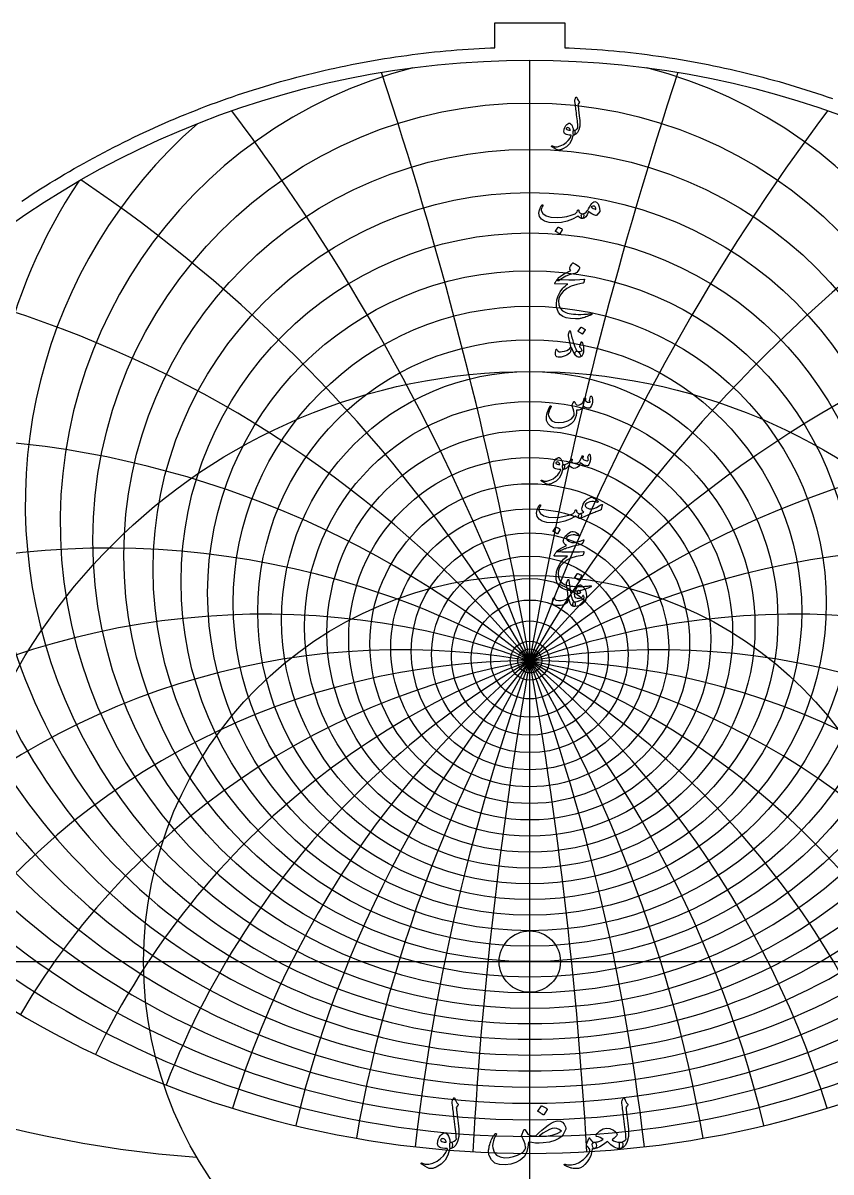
# Model space of a CAD drawing. Header units: millimetres. Extents: x -74 to 74, y -74 to 75.
# Drawn here: x -40.7 to 24.2, y -16.9 to 75.4 of the extents above; entities that cross this region are included whole.
import ezdxf

# ---------------------------------------------------------------- set-up
doc = ezdxf.new("R2010")
doc.units = ezdxf.units.MM
for name, color, linetype in [('CUT_INNER', 6, 'Continuous'), ('CUT_OUTER', 1, 'Continuous'), ('ENGRAVE', 7, 'Continuous'), ('ENGRAVE_FINE', 8, 'Continuous'), ('TEXT', 5, 'Continuous')]:
    doc.layers.add(name, color=color, linetype=linetype)

msp = doc.modelspace()

# ---------------------------------------------------------------- linework, layer by layer
at = {"layer": 'CUT_INNER'}
msp.add_circle((0, 0), 2.465, dxfattribs=at)
at = {"layer": 'CUT_OUTER'}
msp.add_lwpolyline([(-40.8386, 61.1193), (-40.4628, 61.3687), (-40.0855, 61.6158), (-39.7067, 61.8606), (-39.3263, 62.1031), (-38.9445, 62.3432), (-38.5613, 62.581), (-38.1766, 62.8164), (-37.7904, 63.0495), (-37.4028, 63.2802), (-37.0138, 63.5085), (-36.6235, 63.7344), (-36.2317, 63.9579), (-35.8386, 64.179), (-35.4441, 64.3977), (-35.0483, 64.614), (-34.6512, 64.8278), (-34.2528, 65.0392), (-33.853, 65.2482), (-33.4521, 65.4547), (-33.0498, 65.6587), (-32.6463, 65.8602), (-32.2416, 66.0593), (-31.8356, 66.2559), (-31.4285, 66.45), (-31.0202, 66.6416), (-30.6107, 66.8307), (-30.2001, 67.0172), (-29.7883, 67.2013), (-29.3754, 67.3828), (-28.9614, 67.5618), (-28.5463, 67.7382), (-28.1301, 67.9121), (-27.7129, 68.0834), (-27.2946, 68.2522), (-26.8753, 68.4184), (-26.455, 68.582), (-26.0337, 68.743), (-25.6114, 68.9014), (-25.1881, 69.0573), (-24.7639, 69.2106), (-24.3388, 69.3612), (-23.9127, 69.5092), (-23.4858, 69.6546), (-23.058, 69.7974), (-22.6293, 69.9376), (-22.1997, 70.0751), (-21.7693, 70.21), (-21.3381, 70.3423), (-20.9061, 70.4719), (-20.4733, 70.5988), (-20.0397, 70.7231), (-19.6054, 70.8448), (-19.1703, 70.9637), (-18.7345, 71.08), (-18.298, 71.1936), (-17.8609, 71.3046), (-17.423, 71.4128), (-16.9845, 71.5184), (-16.5454, 71.6213), (-16.1056, 71.7214), (-15.6652, 71.8189), (-15.2242, 71.9137), (-14.7827, 72.0057), (-14.3406, 72.0951), (-13.898, 72.1817), (-13.4548, 72.2656), (-13.0111, 72.3468), (-12.567, 72.4253), (-12.1224, 72.501), (-11.6773, 72.5741), (-11.2317, 72.6443), (-10.7858, 72.7119), (-10.3394, 72.7767), (-9.8927, 72.8388), (-9.4456, 72.8981), (-8.9981, 72.9547), (-8.5503, 73.0085), (-8.1022, 73.0596), (-7.6537, 73.108), (-7.205, 73.1535), (-6.756, 73.1964), (-6.3067, 73.2364), (-5.8573, 73.2738), (-5.4075, 73.3083), (-4.9576, 73.3401), (-4.5075, 73.3692), (-4.0573, 73.3954), (-3.6068, 73.419), (-3.1563, 73.4397), (-2.8175, 73.4532), (-2.8175, 75.4395), (2.8175, 75.4395), (2.8175, 73.4532), (3.1563, 73.4397), (3.6068, 73.419), (4.0573, 73.3954), (4.5075, 73.3692), (4.9576, 73.3401), (5.4075, 73.3083), (5.8573, 73.2738), (6.3067, 73.2364), (6.756, 73.1964), (7.205, 73.1535), (7.6537, 73.108), (8.1022, 73.0596), (8.5503, 73.0085), (8.9981, 72.9547), (9.4456, 72.8981), (9.8927, 72.8388), (10.3394, 72.7767), (10.7858, 72.7119), (11.2317, 72.6443), (11.6773, 72.5741), (12.1224, 72.501), (12.567, 72.4253), (13.0111, 72.3468), (13.4548, 72.2656), (13.898, 72.1817), (14.3406, 72.0951), (14.7827, 72.0057), (15.2242, 71.9137), (15.6652, 71.8189), (16.1056, 71.7214), (16.5454, 71.6213), (16.9845, 71.5184), (17.423, 71.4128), (17.8609, 71.3046), (18.298, 71.1936), (18.7345, 71.08), (19.1703, 70.9637), (19.6054, 70.8448), (20.0397, 70.7231), (20.4733, 70.5988), (20.9061, 70.4719), (21.3381, 70.3423), (21.7693, 70.21), (22.1997, 70.0751), (22.6293, 69.9376), (23.058, 69.7974), (23.4858, 69.6546), (23.9127, 69.5092), (24.3388, 69.3612)], dxfattribs=at)
at = {"layer": 'ENGRAVE'}
for points in [[(0, -72.45), (0, 72.45)], [(-72.45, 0), (72.45, 0)]]:
    msp.add_lwpolyline(points, dxfattribs=at)
for centre, radius in [((0, 0), 72.45), ((0, 29.63), 25.8976), ((0, 0), 47.425), ((0, 26.3911), 16.3106), ((0, 24.6942), 7.9001), ((0, 0), 31.0439), ((0, 24.1642), 0.966)]:
    msp.add_circle(centre, radius, dxfattribs=at)
for centre, radius, start, end in [((0, 35.2713), 37.7568, 104.436571, 75.563429), ((0, 45.3194), 54.1091, 176.875109, 3.124891), ((0, -34.4563), 58.6205, 36, 144), ((0, -34.4563), 58.6205, 36, 144), ((0, 65.2749), 80.6842, 211.615649, 328.384351), ((-20.1654, 75.2582), 91.2117, 235.026154, 265.845624)]:
    msp.add_arc(centre, radius, start, end, dxfattribs=at)
at = {"layer": 'ENGRAVE_FINE'}
for centre, radius in [((0, 33.881), 35.1228), ((0, 32.6375), 32.6375), ((0, 31.5237), 30.2818), ((0, 30.5252), 28.0398), ((0, 28.8277), 23.8431), ((0, 28.1096), 21.866), ((0, 27.4682), 19.9568), ((0, 26.8972), 18.1075), ((0, 25.9453), 14.5595), ((0, 25.5558), 12.8483), ((0, 25.2192), 11.1713), ((0, 24.9328), 9.5235), ((0, 24.5015), 6.2967), ((0, 24.3531), 4.709), ((0, 24.2479), 3.1329), ((0, 24.1851), 1.5646)]:
    msp.add_circle(centre, radius, dxfattribs=at)
for centre, radius, start, end in [((-332.4535, -34.4563), 337.5822, 3.256593, 18.285878), ((-332.4535, -34.4563), 337.5822, 3.256593, 18.285878), ((332.4535, -34.4563), 337.5822, 161.714122, 176.743407), ((332.4535, -34.4563), 337.5822, 161.714122, 176.743407), ((-161.0586, -34.4563), 171.395, 6.558023, 36.869498), ((-161.0586, -34.4563), 171.395, 6.558023, 36.869498), ((161.0586, -34.4563), 171.395, 143.130502, 173.441977), ((161.0586, -34.4563), 171.395, 143.130502, 173.441977), ((0, 36.8291), 40.5615, 131.217225, 48.782775), ((-101.5337, -34.4563), 117.2411, 9.951474, 56.069558), ((-101.5337, -34.4563), 117.2411, 9.951474, 56.069558), ((101.5337, -34.4563), 117.2411, 123.930442, 170.048526), ((101.5337, -34.4563), 117.2411, 123.930442, 170.048526), ((0, 38.579), 43.5635, 146.343028, 33.656972), ((0, 40.5512), 46.7948, 158.111417, 21.888583), ((-69.8612, -34.4563), 91.1974, 13.489072, 76.236453), ((-69.8612, -34.4563), 91.1974, 13.489072, 76.236453), ((69.8612, -34.4563), 91.1974, 103.763547, 166.510928), ((69.8612, -34.4563), 91.1974, 103.763547, 166.510928), ((0, 42.7827), 50.2941, 168.076059, 11.923941), ((0, 48.2189), 58.2994, 184.845211, 355.154789), ((-49.1885, -34.4563), 76.5237, 17.231004, 97.725349), ((-49.1885, -34.4563), 76.5237, 17.231004, 97.725349), ((49.1885, -34.4563), 76.5237, 82.274651, 162.768996), ((49.1885, -34.4563), 76.5237, 82.274651, 162.768996), ((0, 51.5542), 62.9399, 192.189548, 347.810452), ((-33.8446, -34.4563), 67.6892, 21.249547, 120.755909), ((-33.8446, -34.4563), 67.6892, 21.249547, 120.755909), ((0, 55.4194), 68.1269, 199.041634, 340.958366), ((33.8446, -34.4563), 67.6892, 59.244091, 158.750453), ((33.8446, -34.4563), 67.6892, 59.244091, 158.750453), ((0, 59.9381), 73.986, 205.494476, 334.505524), ((-21.3361, -34.4563), 62.3827, 25.634518, 130.214249), ((-21.3361, -34.4563), 62.3827, 25.634518, 130.214249), ((21.3361, -34.4563), 62.3827, 49.785751, 154.365482), ((21.3361, -34.4563), 62.3827, 49.785751, 154.365482), ((-10.3364, -34.4563), 59.5248, 30.500929, 137.66478), ((-10.3364, -34.4563), 59.5248, 30.500929, 137.66478), ((10.3364, -34.4563), 59.5248, 42.33522, 149.499071), ((10.3364, -34.4563), 59.5248, 42.33522, 149.499071), ((0, 137.6327), 161.797, 243.541053, 296.458947)]:
    msp.add_arc(centre, radius, start, end, dxfattribs=at)
at = {"layer": 'TEXT'}
for points in [[(3.6206, 69.254), (3.6495, 69.3238), (3.672, 69.3793), (3.688, 69.4203), (3.6977, 69.4468), (3.7052, 69.4636), (3.7148, 69.4757), (3.7266, 69.4829), (3.7405, 69.4853), (3.7563, 69.4826), (3.7694, 69.4746), (3.7799, 69.4612), (3.7877, 69.4425), (3.8233, 69.3506), (3.8659, 69.2679), (3.9154, 69.1942), (3.9719, 69.1297), (3.9877, 69.1091), (3.9922, 69.0858), (3.9856, 69.0598), (3.9676, 69.0312), (3.8733, 68.8983), (3.8798, 68.8389), (3.8862, 68.7805), (3.8926, 68.7232), (3.8991, 68.667), (3.9055, 68.6118), (3.9119, 68.5577), (3.9183, 68.5047), (3.9248, 68.4527), (3.9839, 67.9718), (4.0201, 67.5958), (4.0332, 67.3248), (4.0233, 67.1587), (3.9424, 66.8575), (3.8369, 66.6349), (3.7068, 66.4911), (3.552, 66.4261), (3.5477, 66.4261), (3.5434, 66.4261), (3.5391, 66.4261), (3.5349, 66.4261), (3.5094, 66.4502), (3.4931, 66.5053), (3.4859, 66.5916), (3.4877, 66.7089), (3.4917, 66.7522), (3.5038, 66.7838), (3.5239, 66.8037), (3.552, 66.8117), (3.6607, 66.8334), (3.7512, 66.8727), (3.8235, 66.9298), (3.8776, 67.0045), (3.874, 67.0942), (3.8675, 67.1962), (3.858, 67.3106), (3.8455, 67.4373), (3.8304, 67.5757), (3.8128, 67.7254), (3.7929, 67.8863), (3.7705, 68.0585), (3.7499, 68.2278), (3.7309, 68.3799), (3.7135, 68.5148), (3.6977, 68.6327), (3.684, 68.7334), (3.673, 68.8169), (3.6647, 68.8833), (3.6591, 68.9326), (3.6163, 69.1768), (3.6149, 69.2009), (3.6152, 69.2218), (3.6171, 69.2395), (3.6206, 69.254)], [(3.4663, 66.3789), (3.3659, 66.0263), (3.1974, 65.7309), (2.961, 65.4928), (2.6565, 65.3121), (2.6139, 65.2937), (2.5719, 65.2772), (2.5304, 65.2626), (2.4894, 65.2499), (2.4492, 65.2393), (2.4101, 65.2312), (2.3721, 65.2254), (2.3351, 65.2221), (2.243, 65.2352), (2.1209, 65.2831), (1.9688, 65.3659), (1.7867, 65.4834), (1.7672, 65.5003), (1.7556, 65.5166), (1.7522, 65.5324), (1.7567, 65.5477), (1.7669, 65.5595), (1.7803, 65.5648), (1.7969, 65.5638), (1.8167, 65.5563), (2.006, 65.495), (2.2184, 65.4952), (2.4538, 65.5571), (2.7122, 65.6805), (2.9232, 65.8238), (3.0978, 65.9922), (3.236, 66.1859), (3.3378, 66.4046), (3.337, 66.4124), (3.3346, 66.4186), (3.3305, 66.4231), (3.3249, 66.4261), (3.1774, 66.4346), (3.0518, 66.4518), (2.9481, 66.4775), (2.8664, 66.5118), (2.8033, 66.5648), (2.7636, 66.6382), (2.7475, 66.7319), (2.755, 66.846), (2.7575, 66.8611), (2.7604, 66.8765), (2.7639, 66.8922), (2.7679, 66.9081), (2.7725, 66.9246), (2.7775, 66.9418), (2.7832, 66.9599), (2.7893, 66.9788), (2.8397, 67.1012), (2.9007, 67.2027), (2.9725, 67.2833), (3.055, 67.343), (3.1393, 67.3757), (3.2167, 67.3751), (3.2872, 67.3414), (3.3506, 67.2744), (3.4061, 67.1812), (3.4481, 67.0731), (3.4767, 66.9499), (3.492, 66.8117), (3.5004, 66.8118), (3.5086, 66.8122), (3.5165, 66.8129), (3.5241, 66.8138), (3.5318, 66.8148), (3.5397, 66.8154), (3.5478, 66.8158), (3.5563, 66.816), (3.5852, 66.8098), (3.6077, 66.7913), (3.6238, 66.7605), (3.6334, 66.7174), (3.6374, 66.67), (3.6366, 66.6221), (3.631, 66.5736), (3.6206, 66.5246), (3.6069, 66.4815), (3.5916, 66.4507), (3.5748, 66.4322), (3.5563, 66.4261), (3.4749, 66.4261), (3.4743, 66.4183), (3.4727, 66.4079), (3.4701, 66.3947), (3.4663, 66.3789)], [(3.2606, 66.8588), (3.2157, 66.9373), (3.1664, 66.9927), (3.1128, 67.0251), (3.055, 67.0345), (3.0204, 67.0254), (2.9896, 67.0109), (2.9626, 66.9911), (2.9393, 66.9659), (2.9318, 66.9525), (2.9307, 66.9381), (2.9361, 66.9226), (2.9479, 66.906), (2.992, 66.8671), (3.056, 66.8406), (3.1399, 66.8264), (3.2435, 66.8245), (3.2542, 66.8267), (3.2606, 66.8331), (3.2628, 66.8438), (3.2606, 66.8588)], [(5.2444, 61.0787), (5.3786, 61.031), (5.4897, 60.8966), (5.5778, 60.6754), (5.6429, 60.3674), (5.6453, 60.3452), (5.644, 60.3256), (5.6389, 60.3088), (5.6301, 60.2946), (5.3944, 59.9989), (5.3781, 59.981), (5.3591, 59.97), (5.3374, 59.966), (5.313, 59.9689), (5.1529, 60.0236), (5.0024, 60.0932), (4.8615, 60.1778), (4.7303, 60.2774), (4.6245, 60.0319), (4.5086, 59.8565), (4.3824, 59.7512), (4.2461, 59.7162), (4.2309, 59.7218), (4.2151, 59.7386), (4.1987, 59.7668), (4.1818, 59.8061), (4.1559, 59.9036), (4.1465, 59.9818), (4.1537, 60.0407), (4.1776, 60.0803), (4.1915, 60.0897), (4.2076, 60.0964), (4.2258, 60.1004), (4.2461, 60.1018), (4.3436, 60.1184), (4.4389, 60.1639), (4.5321, 60.2383), (4.6232, 60.3417), (4.6631, 60.4017), (4.7228, 60.5002), (4.8023, 60.6374), (4.9017, 60.813), (4.9793, 60.9293), (5.0623, 61.0123), (5.1507, 61.0621), (5.2444, 61.0787)], [(0.9769, 60.8045), (0.9922, 60.8211), (1.008, 60.828), (1.0243, 60.8253), (1.0412, 60.813), (1.054, 60.797), (1.0583, 60.7788), (1.054, 60.7584), (1.0412, 60.7359), (0.9758, 60.6347), (0.9341, 60.541), (0.9158, 60.4547), (0.9212, 60.376), (1.0554, 60.1173), (1.3165, 59.9368), (1.7045, 59.8345), (2.2195, 59.8104), (2.6016, 59.8385), (2.9682, 59.8972), (3.3193, 59.9864), (3.6548, 60.1061), (3.714, 60.1411), (3.763, 60.195), (3.8018, 60.2675), (3.8305, 60.3589), (3.8401, 60.3848), (3.8562, 60.4028), (3.8787, 60.4127), (3.9076, 60.4146), (3.9282, 60.4057), (3.943, 60.3878), (3.9518, 60.3607), (3.9548, 60.3246), (3.9748, 60.2351), (4.0308, 60.1682), (4.1227, 60.1237), (4.2504, 60.1018), (4.2965, 60.0916), (4.3275, 60.0654), (4.3436, 60.023), (4.3447, 59.9647), (4.3291, 59.8559), (4.3082, 59.7783), (4.282, 59.7317), (4.2504, 59.7162), (4.1564, 59.7285), (4.0672, 59.7654), (3.9829, 59.827), (3.9033, 59.9132), (3.8966, 59.9167), (3.8851, 59.9143), (3.8688, 59.906), (3.8476, 59.8918), (3.4481, 59.6669), (3.0121, 59.5062), (2.5397, 59.4098), (2.0309, 59.3777), (1.5607, 59.4098), (1.1954, 59.5062), (0.9351, 59.6669), (0.7798, 59.8918), (0.7445, 60.0174), (0.7327, 60.1457), (0.7445, 60.2766), (0.7798, 60.4103), (0.8275, 60.5345), (0.8762, 60.6416), (0.926, 60.7316), (0.9769, 60.8045)], [(4.9359, 60.6588), (5.0163, 60.5918), (5.1073, 60.5367), (5.2091, 60.4933), (5.3216, 60.4617), (5.3154, 60.546), (5.2926, 60.6149), (5.2533, 60.6682), (5.1973, 60.7059), (5.1328, 60.7255), (5.0677, 60.7241), (5.0021, 60.7019), (4.9359, 60.6588)], [(2.2752, 59.0263), (2.2805, 59.0317), (2.288, 59.0349), (2.2977, 59.036), (2.3094, 59.0349), (2.3927, 59.0011), (2.4712, 58.9599), (2.5448, 58.9112), (2.6137, 58.8549), (2.6203, 58.8464), (2.6233, 58.8378), (2.6225, 58.8292), (2.6179, 58.8207), (2.4166, 58.495), (2.4091, 58.4873), (2.3994, 58.4854), (2.3876, 58.4894), (2.3737, 58.4993), (2.3617, 58.5079), (2.3426, 58.5207), (2.3167, 58.5379), (2.2837, 58.5593), (2.2433, 58.585), (2.1948, 58.615), (2.1383, 58.6493), (2.0738, 58.6878), (2.0652, 58.6943), (2.0609, 58.7007), (2.0609, 58.7071), (2.0652, 58.7135)], [(3.6163, 55.3173), (3.2419, 55.2196), (2.9114, 55.0934), (2.6249, 54.9389), (2.3823, 54.756), (2.3451, 54.7279), (2.3105, 54.7121), (2.2786, 54.7086), (2.2495, 54.7174), (2.2154, 54.7579), (2.2205, 54.8149), (2.2647, 54.8886), (2.348, 54.9788), (2.5448, 55.1422), (2.7711, 55.2895), (3.0269, 55.4207), (3.3121, 55.5358), (3.2306, 55.6558), (3.2154, 55.6858), (3.2082, 55.7158), (3.209, 55.7458), (3.2178, 55.7758), (3.2754, 55.8901), (3.3281, 55.9846), (3.3761, 56.0594), (3.4192, 56.1143), (3.4468, 56.1402), (3.4738, 56.1539), (3.5003, 56.1552), (3.5263, 56.1442), (3.6771, 56.0591), (3.8037, 55.9793), (3.9063, 55.9048), (3.9848, 55.8357), (4, 55.8135), (4.0072, 55.7854), (4.0064, 55.7514), (3.9976, 55.7115), (3.97, 55.6491), (3.9258, 55.5733), (3.865, 55.4841), (3.7877, 55.3816), (3.7673, 55.3663), (3.732, 55.3505), (3.6816, 55.3342), (3.6163, 55.3173)], [(2.6051, 54.8203), (3.1549, 54.801), (3.6302, 54.7989), (4.0311, 54.8139), (4.3575, 54.846), (4.3676, 54.8472), (4.3763, 54.8465), (4.3836, 54.844), (4.3897, 54.8396), (4.3941, 54.8335), (4.3966, 54.8262), (4.3973, 54.8175), (4.3961, 54.8074), (4.3876, 54.7683), (4.3795, 54.7324), (4.3716, 54.6998), (4.3639, 54.6703), (4.3566, 54.6441), (4.3495, 54.621), (4.3427, 54.6012), (4.3361, 54.5846), (4.3222, 54.5581), (4.3061, 54.5386), (4.2879, 54.526), (4.2675, 54.5204), (3.7727, 54.4306), (3.342, 54.2901), (2.9757, 54.0986), (2.6736, 53.8562), (2.521, 53.6819), (2.4101, 53.4974), (2.341, 53.3027), (2.3137, 53.0978), (2.34, 52.7762), (2.4444, 52.5141), (2.627, 52.3113), (2.8879, 52.1681), (3.0231, 52.1247), (3.1717, 52.0888), (3.3337, 52.0604), (3.5092, 52.0395), (3.6977, 52.0259), (3.8991, 52.0192), (4.1133, 52.0194), (4.3404, 52.0267), (4.4211, 52.0312), (4.5005, 52.0363), (4.5786, 52.0419), (4.6553, 52.0481), (4.7301, 52.0548), (4.8026, 52.062), (4.8726, 52.0698), (4.9402, 52.0781), (4.9609, 52.0792), (4.9756, 52.0738), (4.9844, 52.062), (4.9874, 52.0438), (4.9858, 52.0227), (4.9809, 52.0063), (4.9729, 51.9948), (4.9617, 51.9881), (4.8406, 51.937), (4.726, 51.8906), (4.6178, 51.8491), (4.516, 51.8124), (4.421, 51.7803), (4.3329, 51.7525), (4.2517, 51.7289), (4.1776, 51.7096), (4.1078, 51.6954), (4.0399, 51.6828), (3.9739, 51.6718), (3.9098, 51.6625), (3.8472, 51.6552), (3.786, 51.6507), (3.7262, 51.6488), (3.6677, 51.6496), (3.2681, 51.6807), (2.935, 51.7482), (2.6683, 51.8521), (2.468, 51.9924), (2.321, 52.1678), (2.2184, 52.3727), (2.1603, 52.607), (2.1466, 52.8708), (2.1887, 53.198), (2.2891, 53.5156), (2.4479, 53.8236), (2.6651, 54.1219), (2.75, 54.2121), (2.8461, 54.2986), (2.9535, 54.3814), (3.0721, 54.4604), (2.0352, 54.4689), (2.0103, 54.4796), (1.9999, 54.4989), (2.0039, 54.5268), (2.0224, 54.5632), (2.0572, 54.6162), (2.0888, 54.6639), (2.1172, 54.7062), (2.1423, 54.7432), (2.1643, 54.7745), (2.183, 54.7999), (2.1986, 54.8195), (2.2109, 54.8331), (2.2387, 54.8355), (2.3137, 54.8342), (2.4358, 54.8291), (2.6051, 54.8203)], [(4.1111, 50.9756), (4.1165, 50.9809), (4.124, 50.9841), (4.1336, 50.9852), (4.1454, 50.9841), (4.2287, 50.9504), (4.3072, 50.9092), (4.3808, 50.8604), (4.4496, 50.8042), (4.4563, 50.7956), (4.4593, 50.787), (4.4585, 50.7785), (4.4539, 50.7699), (4.2525, 50.4443), (4.245, 50.4365), (4.2354, 50.4346), (4.2236, 50.4386), (4.2097, 50.4486), (4.1976, 50.4571), (4.1786, 50.47), (4.1527, 50.4871), (4.1197, 50.5085), (4.0793, 50.5343), (4.0308, 50.5642), (3.9743, 50.5985), (3.9098, 50.6371), (3.9012, 50.6435), (3.8969, 50.6499), (3.8969, 50.6564), (3.9012, 50.6628)], [(3.2842, 50.6071), (3.3088, 50.4948), (3.3356, 50.3805), (3.3645, 50.2644), (3.3956, 50.1465), (3.4288, 50.0261), (3.4642, 49.9028), (3.5017, 49.7765), (3.5413, 49.6473), (3.6214, 49.4149), (3.6945, 49.2403), (3.7606, 49.1235), (3.8198, 49.0646), (3.8715, 49.0295), (3.9237, 48.98), (3.9764, 48.916), (4.0297, 48.8375), (4.0801, 48.7403), (4.094, 48.6672), (4.0715, 48.6182), (4.0126, 48.5933), (3.8222, 48.6126), (3.6538, 48.739), (3.5073, 48.9725), (3.3828, 49.3131), (3.3801, 49.3187), (3.3763, 49.3228), (3.3715, 49.3252), (3.3656, 49.326), (3.3613, 49.3252), (3.357, 49.3228), (3.3528, 49.3187), (3.3485, 49.3131), (3.3364, 49.258), (3.3217, 49.1996), (3.3043, 49.138), (3.2842, 49.0732), (3.2622, 49.0119), (3.2392, 48.9607), (3.2151, 48.9197), (3.1899, 48.8889), (3.0994, 48.8099), (2.9864, 48.74), (2.8509, 48.6793), (2.6929, 48.6276), (2.5322, 48.5893), (2.393, 48.5729), (2.2752, 48.5786), (2.1788, 48.6061), (2.0963, 48.6752), (2.0588, 48.7968), (2.0663, 48.9709), (2.1188, 49.1974), (2.1239, 49.2049), (2.1306, 49.2103), (2.1389, 49.2135), (2.1488, 49.2146), (2.1605, 49.2132), (2.1702, 49.2092), (2.1777, 49.2025), (2.183, 49.1931), (2.2034, 49.1457), (2.2259, 49.1064), (2.2505, 49.075), (2.2773, 49.0518), (2.3609, 49.0207), (2.4744, 49.0132), (2.6179, 49.0293), (2.7915, 49.0689), (2.9765, 49.1283), (3.1203, 49.1953), (3.2229, 49.2697), (3.2842, 49.3517), (3.2944, 49.4347), (3.2778, 49.5766), (3.2344, 49.7775), (3.1642, 50.0372), (3.1305, 50.1741), (3.1107, 50.2847), (3.1048, 50.369), (3.1128, 50.4271), (3.1942, 50.6585), (3.2031, 50.6829), (3.2124, 50.7003), (3.2223, 50.7107), (3.2328, 50.7142), (3.2456, 50.7075), (3.2585, 50.6874), (3.2714, 50.654), (3.2842, 50.6071)], [(4.1497, 49.2231), (4.1245, 49.2652), (4.1004, 49.3013), (4.0774, 49.3316), (4.0554, 49.356), (4.0396, 49.3769), (4.0308, 49.401), (4.0289, 49.4283), (4.034, 49.4588), (4.124, 49.7844), (4.1366, 49.8128), (4.1529, 49.8209), (4.173, 49.8085), (4.1968, 49.7759), (4.2327, 49.7065), (4.2633, 49.6227), (4.2884, 49.5244), (4.3082, 49.4117), (4.3198, 49.3035), (4.3243, 49.1974), (4.3219, 49.0935), (4.3125, 48.9918), (4.2973, 48.9031), (4.2772, 48.8257), (4.2523, 48.7596), (4.2225, 48.7047), (4.1859, 48.664), (4.1358, 48.6319), (4.0723, 48.6083), (3.9955, 48.5933), (3.9167, 48.5903), (3.8434, 48.6029), (3.7753, 48.6311), (3.7127, 48.6747), (3.6642, 48.7301), (3.6388, 48.7936), (3.6364, 48.8651), (3.657, 48.9446), (3.6899, 49.0097), (3.7287, 49.0507), (3.7735, 49.0676), (3.8241, 49.0603), (3.9408, 49.0322), (4.0426, 49.0293), (4.1294, 49.0515), (4.2011, 49.0989), (4.2027, 49.1115), (4.1947, 49.1364), (4.177, 49.1736), (4.1497, 49.2231)], [(4.8888, 45.4082), (4.8963, 45.4269), (4.906, 45.4403), (4.9177, 45.4483), (4.9317, 45.451), (4.9496, 45.4489), (4.9649, 45.4424), (4.9775, 45.4317), (4.9874, 45.4167), (5.0117, 45.3632), (5.0291, 45.2968), (5.0396, 45.2175), (5.0431, 45.1254), (5.0337, 44.9749), (5.0056, 44.8319), (4.9587, 44.6964), (4.8931, 44.5684), (4.8706, 44.5376), (4.846, 44.5137), (4.8192, 44.4969), (4.7903, 44.4869), (4.6856, 44.4803), (4.5728, 44.4987), (4.452, 44.5424), (4.3232, 44.6112), (4.2148, 44.4626), (4.0865, 44.3638), (3.9384, 44.3148), (3.7705, 44.3156), (3.765, 44.2252), (3.7571, 44.1383), (3.7468, 44.0549), (3.7341, 43.9749), (3.719, 43.8979), (3.7014, 43.8234), (3.6815, 43.7512), (3.6591, 43.6814), (3.6072, 43.5556), (3.537, 43.4393), (3.4486, 43.3328), (3.342, 43.2358), (3.0927, 43.0698), (2.829, 42.953), (2.5507, 42.8855), (2.258, 42.8673), (1.9284, 42.9121), (1.6678, 43.0291), (1.4763, 43.2184), (1.354, 43.48), (1.3374, 43.5743), (1.3347, 43.6857), (1.3459, 43.8143), (1.3711, 43.9599), (1.4115, 44.1195), (1.4686, 44.2856), (1.5422, 44.458), (1.6325, 44.6369), (1.6397, 44.6482), (1.6485, 44.6562), (1.659, 44.661), (1.671, 44.6626), (1.6831, 44.6615), (1.6935, 44.6583), (1.7024, 44.653), (1.7096, 44.6455), (1.7144, 44.6345), (1.716, 44.623), (1.7144, 44.6109), (1.7096, 44.5983), (1.595, 44.3603), (1.5211, 44.1645), (1.4879, 44.0111), (1.4954, 43.8999), (1.6035, 43.6549), (1.7739, 43.4768), (2.0063, 43.3657), (2.3009, 43.3215), (2.7127, 43.3478), (3.0614, 43.4522), (3.3469, 43.6348), (3.5691, 43.8957), (3.5683, 44.0676), (3.5402, 44.2491), (3.4848, 44.4404), (3.402, 44.6412), (3.3916, 44.6615), (3.386, 44.6798), (3.3852, 44.6958), (3.3892, 44.7097), (3.4122, 44.7576), (3.4342, 44.8024), (3.4551, 44.8443), (3.4749, 44.8833), (3.4936, 44.9188), (3.5113, 44.9502), (3.5279, 44.9777), (3.5434, 45.0011), (3.5523, 45.011), (3.5616, 45.015), (3.5715, 45.0132), (3.582, 45.0054), (3.5873, 44.9995), (3.5948, 44.9904), (3.6045, 44.9781), (3.6163, 44.9625), (3.6297, 44.9438), (3.6441, 44.9218), (3.6597, 44.8967), (3.6763, 44.8683), (3.71, 44.8137), (3.7384, 44.774), (3.7614, 44.7494), (3.7791, 44.7397), (3.8905, 44.7304), (4.0019, 44.7494), (4.1133, 44.7968), (4.2247, 44.8726), (4.2651, 44.9229), (4.305, 45.0054), (4.3444, 45.12), (4.3832, 45.2668), (4.387, 45.2807), (4.3939, 45.2925), (4.4041, 45.3021), (4.4175, 45.3096), (4.4301, 45.3144), (4.4421, 45.316), (4.4537, 45.3144), (4.4646, 45.3096), (4.481, 45.2828), (4.4871, 45.2325), (4.4831, 45.1586), (4.4689, 45.0611), (4.5554, 45.0081), (4.6478, 44.9733), (4.7461, 44.9567), (4.8503, 44.9583), (4.8489, 44.9896), (4.8449, 45.015), (4.8382, 45.0346), (4.8288, 45.0482), (4.8181, 45.0611), (4.8117, 45.0739), (4.8096, 45.0868), (4.8117, 45.0997)], [(4.7881, 40.7763), (4.7975, 40.7827), (4.8085, 40.7806), (4.8211, 40.7699), (4.8353, 40.7506), (4.8505, 40.7179), (4.862, 40.6713), (4.8698, 40.6108), (4.8738, 40.5364), (4.8752, 40.4517), (4.8706, 40.3692), (4.8602, 40.2889), (4.8438, 40.2107), (4.7962, 40.0586), (4.7431, 39.9494), (4.6848, 39.8829), (4.621, 39.8594), (4.4703, 39.8682), (4.3307, 39.9076), (4.2025, 39.9775), (4.0854, 40.0779), (4.0051, 39.9196), (3.9098, 39.7962), (3.7994, 39.7075), (3.6741, 39.6537), (3.5426, 39.6419), (3.4095, 39.6751), (3.2748, 39.7533), (3.1385, 39.8765), (3.0282, 39.7359), (2.92, 39.6355), (2.814, 39.5752), (2.7101, 39.5552), (2.6892, 39.5669), (2.6694, 39.6023), (2.6506, 39.6612), (2.6329, 39.7437), (2.6265, 39.8251), (2.6372, 39.8851), (2.6651, 39.9236), (2.7101, 39.9408), (2.9077, 39.9855), (3.0807, 40.0725), (3.229, 40.2019), (3.3528, 40.3735), (3.3595, 40.3829), (3.3667, 40.3896), (3.3745, 40.3936), (3.3828, 40.395), (3.3929, 40.3939), (3.402, 40.3907), (3.4101, 40.3853), (3.417, 40.3778), (3.421, 40.3548), (3.4117, 40.3157), (3.3889, 40.2605), (3.3528, 40.1893), (3.4002, 40.1344), (3.4738, 40.094), (3.5737, 40.068), (3.6998, 40.0565), (3.857, 40.0894), (3.9944, 40.1968), (4.112, 40.3786), (4.2097, 40.6349), (4.2145, 40.648), (4.2204, 40.6574), (4.2274, 40.663), (4.2354, 40.6649), (4.2475, 40.6638), (4.2579, 40.6606), (4.2667, 40.6553), (4.274, 40.6478), (4.2793, 40.637), (4.2825, 40.6263), (4.2836, 40.6156), (4.2825, 40.6049), (4.2397, 40.4249), (4.2898, 40.3805), (4.35, 40.3414), (4.4204, 40.3077), (4.5011, 40.2793), (4.5795, 40.2608), (4.6392, 40.2568), (4.6802, 40.2672), (4.7024, 40.2921), (4.7097, 40.3302), (4.7056, 40.3842), (4.6904, 40.4544), (4.6639, 40.5406), (4.6684, 40.565), (4.6907, 40.6124), (4.7306, 40.6828), (4.7881, 40.7763)], [(2.6244, 39.508), (2.5239, 39.1553), (2.3555, 38.86), (2.119, 38.6219), (1.8146, 38.4411), (1.772, 38.4228), (1.7299, 38.4063), (1.6884, 38.3917), (1.6475, 38.379), (1.6073, 38.3684), (1.5682, 38.3603), (1.5302, 38.3545), (1.4932, 38.3512), (1.4011, 38.3643), (1.279, 38.4122), (1.1269, 38.495), (0.9448, 38.6125), (0.9252, 38.6294), (0.9137, 38.6457), (0.9102, 38.6615), (0.9148, 38.6768), (0.925, 38.6886), (0.9383, 38.6939), (0.9549, 38.6929), (0.9748, 38.6854), (1.1641, 38.624), (1.3765, 38.6243), (1.6118, 38.6862), (1.8703, 38.8096), (2.0813, 38.9529), (2.2559, 39.1213), (2.3941, 39.315), (2.4958, 39.5337), (2.495, 39.5415), (2.4926, 39.5477), (2.4886, 39.5522), (2.483, 39.5552), (2.3354, 39.5637), (2.2098, 39.5809), (2.1062, 39.6066), (2.0245, 39.6409), (1.9613, 39.6939), (1.9217, 39.7673), (1.9056, 39.861), (1.9131, 39.9751), (1.9155, 39.9902), (1.9185, 40.0056), (1.9219, 40.0213), (1.926, 40.0372), (1.9305, 40.0537), (1.9356, 40.0709), (1.9412, 40.089), (1.9474, 40.1079), (1.9977, 40.2303), (2.0588, 40.3318), (2.1306, 40.4124), (2.213, 40.4721), (2.2974, 40.5048), (2.3748, 40.5042), (2.4452, 40.4705), (2.5087, 40.4035), (2.5641, 40.3103), (2.6062, 40.2021), (2.6348, 40.079), (2.6501, 39.9408), (2.6585, 39.9409), (2.6667, 39.9413), (2.6746, 39.942), (2.6822, 39.9429), (2.6898, 39.9439), (2.6977, 39.9445), (2.7059, 39.9449), (2.7143, 39.9451), (2.7433, 39.9389), (2.7658, 39.9204), (2.7818, 39.8896), (2.7915, 39.8465), (2.7955, 39.7991), (2.7947, 39.7512), (2.7891, 39.7027), (2.7786, 39.6537), (2.765, 39.6106), (2.7497, 39.5798), (2.7328, 39.5613), (2.7143, 39.5552), (2.6329, 39.5552), (2.6324, 39.5474), (2.6308, 39.537), (2.6281, 39.5238), (2.6244, 39.508)], [(2.4187, 39.9879), (2.3737, 40.0664), (2.3244, 40.1218), (2.2709, 40.1542), (2.213, 40.1636), (2.1785, 40.1545), (2.1477, 40.14), (2.1206, 40.1202), (2.0973, 40.095), (2.0899, 40.0816), (2.0888, 40.0672), (2.0941, 40.0516), (2.1059, 40.035), (2.1501, 39.9962), (2.2141, 39.9697), (2.2979, 39.9555), (2.4016, 39.9536), (2.4123, 39.9558), (2.4187, 39.9622), (2.4208, 39.9729), (2.4187, 39.9879)], [(5.8314, 36.6829), (5.7458, 36.3401), (5.7361, 36.3235), (5.72, 36.308), (5.6975, 36.2935), (5.6686, 36.2801), (5.6045, 36.2575), (5.5363, 36.2325), (5.4642, 36.205), (5.388, 36.1752), (5.3078, 36.1431), (5.2236, 36.1093), (5.1353, 36.0735), (5.0431, 36.0359), (4.0576, 35.6074), (4.0126, 35.6173), (3.9762, 35.6471), (3.9483, 35.6966), (3.929, 35.766), (3.9258, 35.8396), (3.9462, 35.902), (3.9901, 35.9532), (4.0576, 35.9931), (4.066, 35.9969), (4.0828, 36.0043), (4.1078, 36.0151), (4.1411, 36.0295), (4.1825, 36.047), (4.2317, 36.0675), (4.2886, 36.0909), (4.3532, 36.1173), (4.2699, 36.2027), (4.2172, 36.2962), (4.195, 36.3977), (4.2033, 36.5072), (4.2857, 36.7678), (4.4261, 36.9882), (4.6242, 37.1684), (4.8802, 37.3084), (4.9362, 37.3216), (5.0013, 37.3181), (5.0755, 37.298), (5.1588, 37.2613), (5.2452, 37.2112), (5.3248, 37.1553), (5.3974, 37.0934), (5.463, 37.0257), (5.4814, 37.0008), (5.4897, 36.9775), (5.4879, 36.9558), (5.4758, 36.9357), (5.4576, 36.9201), (5.4373, 36.9121), (5.4148, 36.9116), (5.3901, 36.9185), (5.2619, 36.959), (5.1255, 36.9775), (4.9812, 36.974), (4.8288, 36.9485), (4.6909, 36.9073), (4.5814, 36.8521), (4.5003, 36.783), (4.4475, 36.7), (4.4421, 36.6631), (4.4561, 36.6208), (4.4893, 36.5731), (4.5418, 36.5201), (4.6017, 36.4719), (4.6617, 36.4344), (4.7217, 36.4076), (4.7817, 36.3915), (4.9614, 36.387), (5.1534, 36.4247), (5.3577, 36.5048), (5.5744, 36.6272), (5.5977, 36.6419), (5.6204, 36.6561), (5.6427, 36.6698), (5.6643, 36.6829), (5.6852, 36.6952), (5.705, 36.7065), (5.7238, 36.7166), (5.7415, 36.7257), (5.7905, 36.7488), (5.8218, 36.7493), (5.8355, 36.7273), (5.8314, 36.6829)], [(0.7884, 36.6957), (0.8036, 36.7123), (0.8194, 36.7193), (0.8358, 36.7166), (0.8527, 36.7043), (0.8655, 36.6882), (0.8698, 36.67), (0.8655, 36.6497), (0.8527, 36.6272), (0.7873, 36.526), (0.7455, 36.4322), (0.7273, 36.346), (0.7327, 36.2673), (0.8668, 36.0086), (1.1279, 35.8281), (1.516, 35.7258), (2.0309, 35.7017), (2.4131, 35.7298), (2.7797, 35.7885), (3.1308, 35.8776), (3.4663, 35.9973), (3.5255, 36.0324), (3.5745, 36.0862), (3.6133, 36.1588), (3.642, 36.2501), (3.6516, 36.2761), (3.6677, 36.2941), (3.6902, 36.304), (3.7191, 36.3058), (3.7397, 36.297), (3.7544, 36.2791), (3.7633, 36.252), (3.7662, 36.2159), (3.7863, 36.1264), (3.8423, 36.0595), (3.9341, 36.015), (4.0619, 35.9931), (4.1079, 35.9829), (4.139, 35.9566), (4.1551, 35.9143), (4.1561, 35.8559), (4.1406, 35.7472), (4.1197, 35.6696), (4.0935, 35.623), (4.0619, 35.6074), (3.9679, 35.6197), (3.8787, 35.6567), (3.7943, 35.7183), (3.7148, 35.8045), (3.7081, 35.808), (3.6966, 35.8056), (3.6803, 35.7973), (3.6591, 35.7831), (3.2596, 35.5582), (2.8236, 35.3975), (2.3512, 35.3011), (1.8424, 35.2689), (1.3722, 35.3011), (1.0069, 35.3975), (0.7466, 35.5582), (0.5913, 35.7831), (0.5559, 35.9087), (0.5442, 36.037), (0.5559, 36.1679), (0.5913, 36.3015), (0.639, 36.4258), (0.6877, 36.5329), (0.7375, 36.6229), (0.7884, 36.6957)], [(2.0866, 34.9176), (2.092, 34.923), (2.0995, 34.9262), (2.1091, 34.9272), (2.1209, 34.9262), (2.2042, 34.8924), (2.2827, 34.8512), (2.3563, 34.8024), (2.4251, 34.7462), (2.4318, 34.7376), (2.4348, 34.7291), (2.434, 34.7205), (2.4294, 34.7119), (2.228, 34.3863), (2.2205, 34.3785), (2.2109, 34.3767), (2.1991, 34.3807), (2.1852, 34.3906), (2.1731, 34.3992), (2.1541, 34.412), (2.1281, 34.4291), (2.0952, 34.4506), (2.0548, 34.4763), (2.0063, 34.5063), (1.9498, 34.5405), (1.8853, 34.5791), (1.8767, 34.5855), (1.8724, 34.592), (1.8724, 34.5984), (1.8767, 34.6048)], [(4.3468, 33.886), (4.3503, 33.8557), (4.3307, 33.7992), (4.2882, 33.7165), (4.2225, 33.6075), (4.2086, 33.5898), (4.1926, 33.5753), (4.1743, 33.5641), (4.154, 33.5561), (3.8798, 33.4805), (3.6355, 33.4125), (3.4213, 33.352), (3.2371, 33.299), (3.0828, 33.2537), (2.9586, 33.2165), (2.8643, 33.1873), (2.8, 33.1662), (2.2816, 32.9348), (2.2452, 32.9321), (2.2173, 32.9369), (2.198, 32.9492), (2.1873, 32.9691), (2.1871, 32.9763), (2.1905, 32.9851), (2.1978, 32.9956), (2.2088, 33.0076), (2.3143, 33.1067), (2.4723, 33.2111), (2.6827, 33.3209), (2.9457, 33.4361), (2.8742, 33.4971), (2.814, 33.5561), (2.765, 33.6128), (2.7272, 33.6675), (2.7039, 33.7272), (2.6983, 33.7992), (2.7103, 33.8836), (2.7401, 33.9802), (2.7883, 34.0809), (2.8557, 34.1816), (2.9425, 34.2823), (3.0485, 34.383), (3.164, 34.47), (3.2746, 34.5298), (3.3803, 34.5622), (3.4813, 34.5672), (3.6181, 34.5397), (3.7416, 34.4826), (3.8517, 34.3961), (3.9483, 34.2802), (3.9569, 34.2657), (3.9612, 34.2523), (3.9612, 34.24), (3.9569, 34.2288), (3.9475, 34.2183), (3.9365, 34.2127), (3.924, 34.2119), (3.9098, 34.2159), (3.8467, 34.236), (3.786, 34.2534), (3.7278, 34.2681), (3.672, 34.2802), (3.6188, 34.2893), (3.5686, 34.2952), (3.5213, 34.2978), (3.477, 34.2973), (3.2925, 34.2756), (3.1375, 34.2234), (3.0119, 34.1407), (2.9157, 34.0274), (3.018, 33.8927), (3.1321, 33.7928), (3.258, 33.7277), (3.3956, 33.6975), (3.6005, 33.6953), (3.8209, 33.7274), (4.0568, 33.7939), (4.3082, 33.8946), (4.3187, 33.8972), (4.3286, 33.8967), (4.338, 33.8929), (4.3468, 33.886)], [(2.5687, 32.9476), (3.1184, 32.9284), (3.5938, 32.9262), (3.9947, 32.9412), (4.3211, 32.9733), (4.3311, 32.9745), (4.3398, 32.9739), (4.3472, 32.9713), (4.3532, 32.9669), (4.3577, 32.9609), (4.3602, 32.9535), (4.3609, 32.9448), (4.3597, 32.9348), (4.3512, 32.8957), (4.3431, 32.8598), (4.3352, 32.8271), (4.3275, 32.7977), (4.3202, 32.7714), (4.3131, 32.7484), (4.3062, 32.7286), (4.2997, 32.712), (4.2857, 32.6855), (4.2697, 32.6659), (4.2515, 32.6533), (4.2311, 32.6477), (3.7362, 32.558), (3.3056, 32.4174), (2.9393, 32.2259), (2.6372, 31.9836), (2.4846, 31.8093), (2.3737, 31.6247), (2.3046, 31.4301), (2.2773, 31.2252), (2.3035, 30.9036), (2.408, 30.6414), (2.5906, 30.4387), (2.8515, 30.2954), (2.9867, 30.252), (3.1353, 30.2162), (3.2973, 30.1878), (3.4727, 30.1669), (3.6613, 30.1532), (3.8626, 30.1465), (4.0769, 30.1468), (4.304, 30.154), (4.3847, 30.1586), (4.4641, 30.1637), (4.5422, 30.1693), (4.6189, 30.1755), (4.6937, 30.1821), (4.7662, 30.1894), (4.8362, 30.1971), (4.9038, 30.2054), (4.9244, 30.2065), (4.9392, 30.2012), (4.948, 30.1894), (4.9509, 30.1712), (4.9493, 30.15), (4.9445, 30.1337), (4.9365, 30.1222), (4.9252, 30.1155), (4.8042, 30.0643), (4.6896, 30.018), (4.5814, 29.9765), (4.4796, 29.9398), (4.3846, 29.9077), (4.2965, 29.8798), (4.2153, 29.8562), (4.1411, 29.837), (4.0714, 29.8228), (4.0035, 29.8102), (3.9375, 29.7992), (3.8733, 29.7898), (3.8108, 29.7826), (3.7496, 29.778), (3.6898, 29.7762), (3.6313, 29.777), (3.2317, 29.808), (2.8986, 29.8755), (2.6319, 29.9794), (2.4316, 30.1197), (2.2845, 30.2952), (2.182, 30.5), (2.1239, 30.7343), (2.1102, 30.9981), (2.1522, 31.3254), (2.2527, 31.643), (2.4115, 31.9509), (2.6286, 32.2492), (2.7135, 32.3395), (2.8097, 32.426), (2.9171, 32.5087), (3.0357, 32.5877), (1.9988, 32.5963), (1.9739, 32.607), (1.9635, 32.6263), (1.9675, 32.6541), (1.9859, 32.6906), (2.0208, 32.7436), (2.0524, 32.7912), (2.0807, 32.8336), (2.1059, 32.8705), (2.1279, 32.9018), (2.1466, 32.9273), (2.1622, 32.9468), (2.1745, 32.9605), (2.2023, 32.9629), (2.2773, 32.9616), (2.3994, 32.9565), (2.5687, 32.9476)], [(3.5649, 28.9176), (3.5959, 28.9026), (3.6206, 28.879), (3.6388, 28.8469), (3.6505, 28.8062), (3.6583, 28.7559), (3.6602, 28.7077), (3.6562, 28.6616), (3.6463, 28.6177), (3.6315, 28.5802), (3.6131, 28.5534), (3.5908, 28.5373), (3.5649, 28.532), (3.4366, 28.5676), (3.3303, 28.6573), (3.2459, 28.8011), (3.1835, 28.999), (3.1755, 29.0332), (3.1685, 29.0628), (3.1626, 29.0878), (3.1578, 29.1083), (3.1541, 29.1242), (3.1514, 29.1356), (3.1498, 29.1424), (3.1492, 29.1447), (3.1428, 29.1573), (3.1364, 29.1608), (3.13, 29.1551), (3.1235, 29.1404), (3.0507, 28.976), (2.9693, 28.8469), (2.8793, 28.7532), (2.7808, 28.6948), (2.6378, 28.6498), (2.4701, 28.622), (2.2778, 28.6113), (2.0609, 28.6177), (1.9161, 28.6624), (1.8371, 28.7709), (1.8239, 28.943), (1.8767, 29.179), (1.8887, 29.2074), (1.9035, 29.2282), (1.9209, 29.2416), (1.941, 29.2475), (1.9608, 29.2457), (1.9774, 29.2357), (1.9908, 29.2178), (2.0009, 29.1918), (2.0226, 29.1364), (2.0491, 29.0944), (2.0805, 29.0657), (2.1166, 29.0504), (2.3193, 29.0194), (2.5119, 29.0162), (2.6943, 29.0408), (2.8664, 29.0933), (2.9412, 29.1324), (3.0025, 29.1854), (3.0504, 29.2523), (3.085, 29.3332), (3.0828, 29.3715), (3.0721, 29.4607), (3.0528, 29.6007), (3.025, 29.7917), (3.0108, 29.8938), (2.9982, 29.9861), (2.9872, 30.0684), (2.9779, 30.1409), (2.9698, 30.2029), (2.9629, 30.2539), (2.957, 30.2939), (2.9521, 30.323), (2.9481, 30.3674), (2.9489, 30.4065), (2.9546, 30.4403), (2.965, 30.4687), (2.9816, 30.5039), (2.9971, 30.5367), (3.0116, 30.5671), (3.025, 30.5951), (3.037, 30.6206), (3.0475, 30.6438), (3.0563, 30.6646), (3.0635, 30.6829), (3.071, 30.6976), (3.0807, 30.7075), (3.0925, 30.7126), (3.1064, 30.7129), (3.1217, 30.707), (3.1332, 30.6979), (3.1409, 30.6856), (3.145, 30.67), (3.1711, 30.4509), (3.198, 30.2432), (3.2257, 30.047), (3.2542, 29.8624), (3.2833, 29.6893), (3.3126, 29.5276), (3.3422, 29.3775), (3.372, 29.239), (3.4082, 29.1096), (3.4524, 29.0129), (3.5046, 28.9489), (3.5649, 28.9176)], [(3.8305, 31.1885), (3.8359, 31.1938), (3.8434, 31.1971), (3.853, 31.1981), (3.8648, 31.1971), (3.9481, 31.1633), (4.0265, 31.1221), (4.1002, 31.0733), (4.169, 31.0171), (4.1757, 31.0085), (4.1786, 31), (4.1778, 30.9914), (4.1733, 30.9828), (3.9719, 30.6572), (3.9644, 30.6494), (3.9548, 30.6475), (3.943, 30.6516), (3.929, 30.6615), (3.917, 30.67), (3.898, 30.6829), (3.872, 30.7), (3.8391, 30.7215), (3.7986, 30.7472), (3.7502, 30.7772), (3.6937, 30.8114), (3.6291, 30.85), (3.6206, 30.8564), (3.6163, 30.8629), (3.6163, 30.8693), (3.6206, 30.8757)], [(4.0576, 30.2844), (4.087, 30.2801), (4.1197, 30.2673), (4.1556, 30.2459), (4.1947, 30.2159), (4.3621, 30.0375), (4.4786, 29.8367), (4.5442, 29.6133), (4.5589, 29.3675), (4.5458, 29.2395), (4.5193, 29.1254), (4.4794, 29.0253), (4.4261, 28.939), (4.2533, 28.761), (4.0522, 28.6337), (3.8227, 28.5574), (3.5649, 28.532), (3.5389, 28.5381), (3.5166, 28.5566), (3.4982, 28.5874), (3.4834, 28.6305), (3.478, 28.6544), (3.4743, 28.6787), (3.4726, 28.7036), (3.4727, 28.7291), (3.4742, 28.7543), (3.4765, 28.7784), (3.4796, 28.8014), (3.4834, 28.8233), (3.495, 28.8614), (3.5124, 28.8898), (3.5357, 28.9085), (3.5649, 28.9176), (3.816, 28.9514), (4.034, 29.014), (4.2188, 29.1056), (4.3704, 29.2261), (4.3631, 29.2864), (4.3543, 29.3343), (4.3439, 29.3699), (4.3318, 29.3932), (4.3173, 29.4133), (4.304, 29.4264), (4.2916, 29.4326), (4.2804, 29.4318), (4.2726, 29.4291), (4.2665, 29.4253), (4.2619, 29.4205), (4.259, 29.4146), (4.2177, 29.33), (4.1668, 29.2647), (4.1063, 29.2186), (4.0362, 29.1918), (3.8324, 29.176), (3.6923, 29.2315), (3.616, 29.3581), (3.6034, 29.556), (3.6206, 29.6696), (3.6548, 29.7874), (3.7062, 29.9095), (3.7748, 30.0359), (3.8471, 30.1446), (3.9183, 30.2223), (3.9885, 30.2689), (4.0576, 30.2844)], [(3.9162, 29.8217), (3.8736, 29.8096), (3.8401, 29.7778), (3.8158, 29.7261), (3.8005, 29.6546), (3.8008, 29.6433), (3.8016, 29.6353), (3.8029, 29.6305), (3.8048, 29.6289), (3.8479, 29.6184), (3.8916, 29.6128), (3.9357, 29.612), (3.9805, 29.616), (4.0198, 29.6243), (4.0522, 29.6364), (4.0777, 29.6522), (4.0962, 29.6717), (4.0479, 29.7405), (4.0019, 29.7885), (3.958, 29.8155), (3.9162, 29.8217)], [(-6.2442, -11.2618), (-6.2056, -11.1686), (-6.1756, -11.0947), (-6.1542, -11.0401), (-6.1414, -11.0048), (-6.1314, -10.9823), (-6.1185, -10.9662), (-6.1028, -10.9566), (-6.0842, -10.9533), (-6.0632, -10.9569), (-6.0457, -10.9676), (-6.0318, -10.9855), (-6.0214, -11.0105), (-5.9739, -11.1329), (-5.9171, -11.2433), (-5.8511, -11.3415), (-5.7757, -11.4275), (-5.7547, -11.455), (-5.7486, -11.4861), (-5.7575, -11.5207), (-5.7815, -11.5589), (-5.9071, -11.736), (-5.8986, -11.8153), (-5.89, -11.8931), (-5.8814, -11.9695), (-5.8729, -12.0445), (-5.8643, -12.1181), (-5.8557, -12.1902), (-5.8472, -12.2609), (-5.8386, -12.3302), (-5.7597, -12.9714), (-5.7115, -13.4727), (-5.694, -13.8341), (-5.7072, -14.0555), (-5.815, -14.4571), (-5.9557, -14.7539), (-6.1292, -14.9456), (-6.3356, -15.0324), (-6.3413, -15.0324), (-6.347, -15.0324), (-6.3527, -15.0324), (-6.3585, -15.0324), (-6.3924, -15.0002), (-6.4142, -14.9267), (-6.4238, -14.8117), (-6.4213, -14.6553), (-6.4159, -14.5975), (-6.3999, -14.5553), (-6.3731, -14.5289), (-6.3356, -14.5182), (-6.1906, -14.4893), (-6.07, -14.4368), (-5.9736, -14.3607), (-5.9014, -14.2611), (-5.9062, -14.1415), (-5.915, -14.0055), (-5.9277, -13.853), (-5.9443, -13.6841), (-5.9644, -13.4995), (-5.9878, -13.2999), (-6.0144, -13.0853), (-6.0443, -12.8557), (-6.0717, -12.6301), (-6.0971, -12.4273), (-6.1203, -12.2473), (-6.1414, -12.0902), (-6.1596, -11.956), (-6.1742, -11.8446), (-6.1853, -11.756), (-6.1928, -11.6903), (-6.2499, -11.3647), (-6.2517, -11.3325), (-6.2513, -11.3047), (-6.2488, -11.2811), (-6.2442, -11.2618)], [(7.3982, -11.2618), (7.4368, -11.1686), (7.4668, -11.0947), (7.4882, -11.0401), (7.501, -11.0048), (7.511, -10.9823), (7.5239, -10.9662), (7.5396, -10.9566), (7.5582, -10.9533), (7.5792, -10.9569), (7.5967, -10.9676), (7.6107, -10.9855), (7.621, -11.0105), (7.6685, -11.1329), (7.7253, -11.2433), (7.7913, -11.3415), (7.8667, -11.4275), (7.8877, -11.455), (7.8938, -11.4861), (7.8849, -11.5207), (7.861, -11.5589), (7.7353, -11.736), (7.7438, -11.8153), (7.7524, -11.8931), (7.761, -11.9695), (7.7695, -12.0445), (7.7781, -12.1181), (7.7867, -12.1902), (7.7953, -12.2609), (7.8038, -12.3302), (7.8827, -12.9714), (7.9309, -13.4727), (7.9484, -13.8341), (7.9352, -14.0555), (7.8274, -14.4571), (7.6867, -14.7539), (7.5132, -14.9456), (7.3068, -15.0324), (7.3011, -15.0324), (7.2954, -15.0324), (7.2897, -15.0324), (7.284, -15.0324), (7.25, -15.0002), (7.2283, -14.9267), (7.2186, -14.8117), (7.2211, -14.6553), (7.2265, -14.5975), (7.2425, -14.5553), (7.2693, -14.5289), (7.3068, -14.5182), (7.4518, -14.4893), (7.5725, -14.4368), (7.6689, -14.3607), (7.741, -14.2611), (7.7362, -14.1415), (7.7274, -14.0055), (7.7147, -13.853), (7.6981, -13.6841), (7.678, -13.4995), (7.6546, -13.2999), (7.628, -13.0853), (7.5982, -12.8557), (7.5707, -12.6301), (7.5453, -12.4273), (7.5221, -12.2473), (7.501, -12.0902), (7.4828, -11.956), (7.4682, -11.8446), (7.4571, -11.756), (7.4496, -11.6903), (7.3925, -11.3647), (7.3907, -11.3325), (7.3911, -11.3047), (7.3936, -11.2811), (7.3982, -11.2618)], [(0.9312, -11.5989), (0.9383, -11.5918), (0.9483, -11.5875), (0.9612, -11.586), (0.9769, -11.5875), (1.088, -11.6325), (1.1926, -11.6875), (1.2908, -11.7524), (1.3825, -11.8274), (1.3914, -11.8388), (1.3954, -11.8503), (1.3943, -11.8617), (1.3882, -11.8731), (1.1197, -12.3073), (1.1097, -12.3177), (1.0969, -12.3202), (1.0812, -12.3148), (1.0626, -12.3016), (1.0465, -12.2902), (1.0212, -12.273), (0.9865, -12.2502), (0.9426, -12.2216), (0.8887, -12.1873), (0.8241, -12.1473), (0.7487, -12.1016), (0.6627, -12.0502), (0.6513, -12.0417), (0.6456, -12.0331), (0.6456, -12.0245), (0.6513, -12.0159)], [(2.268, -12.7872), (2.4673, -12.8165), (2.6365, -12.91), (2.7758, -13.0678), (2.885, -13.2899), (2.8972, -13.3749), (2.8879, -13.4699), (2.8572, -13.5749), (2.805, -13.6898), (2.7451, -13.8005), (2.6908, -13.8926), (2.6422, -13.9662), (2.5994, -14.0212), (2.3494, -14.2268), (2.0109, -14.3868), (1.5839, -14.5011), (1.0683, -14.5696), (0.758, -14.5846), (0.4613, -14.5782), (0.1782, -14.5503), (-0.0914, -14.5011), (-0.155, -14.9199), (-0.2371, -15.2566), (-0.3378, -15.5112), (-0.457, -15.6836), (-0.7698, -15.9496), (-1.1254, -16.1478), (-1.5239, -16.2781), (-1.9652, -16.3406), (-2.4298, -16.3188), (-2.8008, -16.1849), (-3.0782, -15.9389), (-3.2621, -15.5808), (-3.2778, -15.5253), (-3.2906, -15.4673), (-3.3006, -15.4067), (-3.3078, -15.3437), (-3.3113, -15.2785), (-3.3106, -15.2116), (-3.3056, -15.1429), (-3.2963, -15.0723), (-3.2763, -14.9476), (-3.2506, -14.8246), (-3.2192, -14.7033), (-3.1821, -14.5839), (-3.1396, -14.4666), (-3.0921, -14.3518), (-3.0396, -14.2395), (-2.9821, -14.1297), (-2.9566, -14.0851), (-2.9314, -14.0426), (-2.9066, -14.0022), (-2.8822, -13.964), (-2.8584, -13.928), (-2.8357, -13.8941), (-2.8141, -13.8623), (-2.7936, -13.8326), (-2.779, -13.8159), (-2.7636, -13.8055), (-2.7475, -13.8016), (-2.7308, -13.8041), (-2.7129, -13.8109), (-2.6993, -13.8198), (-2.6901, -13.8309), (-2.6851, -13.8441), (-2.6836, -13.8591), (-2.6851, -13.8755), (-2.6893, -13.8933), (-2.6965, -13.9126), (-2.7383, -13.9758), (-2.7779, -14.0455), (-2.8154, -14.1215), (-2.8507, -14.204), (-2.925, -14.415), (-2.9707, -14.6139), (-2.9878, -14.8006), (-2.9764, -14.9752), (-2.8697, -15.3069), (-2.6751, -15.5479), (-2.3926, -15.6983), (-2.0224, -15.7579), (-1.6646, -15.7411), (-1.3168, -15.6736), (-0.979, -15.5554), (-0.6513, -15.3866), (-0.5524, -15.3162), (-0.467, -15.2309), (-0.3953, -15.1305), (-0.3371, -15.0152), (-0.3303, -14.9992), (-0.3271, -14.9795), (-0.3274, -14.9563), (-0.3313, -14.9295), (-0.3817, -14.6739), (-0.447, -14.4496), (-0.5274, -14.2568), (-0.6227, -14.0954), (-0.6416, -14.0658), (-0.6527, -14.0397), (-0.6559, -14.0172), (-0.6513, -13.9983), (-0.4742, -13.5299), (-0.4488, -13.4945), (-0.4242, -13.4799), (-0.4003, -13.4859), (-0.3771, -13.5127), (-0.1657, -13.8726), (-0.0525, -13.9262), (0.0928, -13.9669), (0.2703, -13.9948), (0.4799, -14.0097), (0.7288, -13.7673), (0.9783, -13.5427), (1.2286, -13.336), (1.4796, -13.1471), (1.7196, -12.9896), (1.931, -12.8772), (2.1138, -12.8097), (2.268, -12.7872)], [(-6.4499, -15.0952), (-6.5838, -15.5654), (-6.8084, -15.9593), (-7.1236, -16.2767), (-7.5296, -16.5177), (-7.5864, -16.5422), (-7.6424, -16.5641), (-7.6978, -16.5836), (-7.7524, -16.6005), (-7.806, -16.6147), (-7.8581, -16.6255), (-7.9088, -16.6332), (-7.9581, -16.6377), (-8.0809, -16.6202), (-8.2437, -16.5563), (-8.4465, -16.4459), (-8.6893, -16.2892), (-8.7154, -16.2667), (-8.7307, -16.2449), (-8.7354, -16.2239), (-8.7293, -16.2035), (-8.7157, -16.1878), (-8.6979, -16.1807), (-8.6758, -16.1821), (-8.6493, -16.1921), (-8.3969, -16.2738), (-8.1138, -16.2735), (-7.7999, -16.191), (-7.4553, -16.0264), (-7.174, -15.8354), (-6.9412, -15.6108), (-6.7569, -15.3526), (-6.6213, -15.0609), (-6.6223, -15.0506), (-6.6255, -15.0424), (-6.6309, -15.0363), (-6.6384, -15.0324), (-6.8351, -15.0209), (-7.0026, -14.9981), (-7.1408, -14.9638), (-7.2497, -14.9181), (-7.3339, -14.8474), (-7.3868, -14.7496), (-7.4082, -14.6246), (-7.3982, -14.4725), (-7.395, -14.4523), (-7.3911, -14.4318), (-7.3864, -14.4109), (-7.3811, -14.3897), (-7.375, -14.3677), (-7.3682, -14.3447), (-7.3607, -14.3206), (-7.3525, -14.2954), (-7.2854, -14.1322), (-7.204, -13.9969), (-7.1083, -13.8894), (-6.9983, -13.8098), (-6.8858, -13.7662), (-6.7826, -13.7669), (-6.6887, -13.8119), (-6.6041, -13.9012), (-6.5302, -14.0255), (-6.4741, -14.1697), (-6.4359, -14.334), (-6.4156, -14.5182), (-6.4043, -14.518), (-6.3935, -14.5175), (-6.3829, -14.5166), (-6.3727, -14.5153), (-6.3626, -14.5141), (-6.352, -14.5132), (-6.3411, -14.5127), (-6.3299, -14.5125), (-6.2913, -14.5207), (-6.2613, -14.5453), (-6.2399, -14.5864), (-6.2271, -14.6439), (-6.2217, -14.7071), (-6.2228, -14.771), (-6.2303, -14.8356), (-6.2442, -14.901), (-6.2624, -14.9584), (-6.2828, -14.9995), (-6.3053, -15.0241), (-6.3299, -15.0324), (-6.4384, -15.0324), (-6.4392, -15.0427), (-6.4413, -15.0566), (-6.4449, -15.0741), (-6.4499, -15.0952)], [(2.548, -13.6327), (2.3726, -13.4992), (2.1895, -13.4185), (1.9984, -13.3906), (1.7996, -13.4156), (1.5839, -13.4917), (1.3368, -13.617), (1.0583, -13.7916), (0.7484, -14.0155), (1.3129, -14.0172), (1.801, -13.954), (2.2127, -13.8259), (2.548, -13.6327)], [(7.3068, -14.5182), (7.3904, -14.5307), (7.4468, -14.5682), (7.476, -14.6307), (7.4782, -14.7181), (7.4503, -14.8535), (7.4125, -14.9509), (7.3646, -15.0106), (7.3068, -15.0324), (7.0437, -15.0084), (6.7798, -14.9024), (6.5152, -14.7142), (6.2499, -14.4439), (5.9154, -14.7035), (5.6315, -14.8881), (5.3983, -14.9977), (5.2159, -15.0324), (5.1555, -15.0188), (5.1059, -14.9781), (5.067, -14.9102), (5.0388, -14.8153), (5.0306, -14.6896), (5.0573, -14.5982), (5.1191, -14.541), (5.2159, -14.5182), (5.3039, -14.5096), (5.3908, -14.4953), (5.4767, -14.4753), (5.5615, -14.4496), (5.6452, -14.4179), (5.7279, -14.3797), (5.8095, -14.335), (5.89, -14.284), (5.7911, -14.2033), (5.6715, -14.1383), (5.5312, -14.089), (5.3701, -14.0555), (5.3555, -14.0494), (5.3458, -14.0369), (5.3412, -14.018), (5.3416, -13.9926), (5.3687, -13.9051), (5.4273, -13.8084), (5.5172, -13.7023), (5.6386, -13.587), (5.8918, -13.4352), (6.1599, -13.3799), (6.4431, -13.421), (6.7412, -13.5584), (6.8676, -13.6463), (6.9555, -13.7327), (7.0047, -13.8177), (7.0154, -13.9012), (6.984, -13.9912), (6.9069, -14.0897), (6.7841, -14.1968), (6.6155, -14.3125), (6.7359, -14.4025), (6.8912, -14.4668), (7.0815, -14.5053), (7.3068, -14.5182)], [(-6.7241, -14.4554), (-6.7841, -14.3507), (-6.8498, -14.2768), (-6.9212, -14.2336), (-6.9983, -14.2211), (-7.0444, -14.2333), (-7.0854, -14.2525), (-7.1215, -14.279), (-7.1526, -14.3125), (-7.1626, -14.3304), (-7.164, -14.3497), (-7.1568, -14.3704), (-7.1411, -14.3925), (-7.0822, -14.4443), (-6.9969, -14.4796), (-6.8851, -14.4986), (-6.7469, -14.5011), (-6.7327, -14.4982), (-6.7241, -14.4896), (-6.7212, -14.4753), (-6.7241, -14.4554)], [(4.5703, -14.6782), (4.7474, -14.2211), (4.7671, -14.1847), (4.786, -14.1669), (4.8042, -14.1676), (4.8217, -14.1868), (4.8695, -14.2668), (4.916, -14.3354), (4.9609, -14.3925), (5.0045, -14.4382), (5.0523, -14.4732), (5.1045, -14.4982), (5.1609, -14.5132), (5.2216, -14.5182), (5.2816, -14.5339), (5.3244, -14.581), (5.3501, -14.6596), (5.3587, -14.7696), (5.3501, -14.8803), (5.3244, -14.9609), (5.2816, -15.0116), (5.2216, -15.0324), (5.1755, -15.0345), (5.1288, -15.0352), (5.0813, -15.0345), (5.0331, -15.0324), (5.0249, -15.0345), (5.0174, -15.0409), (5.0106, -15.0516), (5.0045, -15.0666), (4.9738, -15.3369), (4.8988, -15.5994), (4.7796, -15.8539), (4.616, -16.1007), (4.4336, -16.3153), (4.2575, -16.4734), (4.0879, -16.5752), (3.9248, -16.6205), (3.7712, -16.6323), (3.6306, -16.6334), (3.5027, -16.6238), (3.3878, -16.6034), (3.3315, -16.5877), (3.2714, -16.5691), (3.2073, -16.5477), (3.1392, -16.5234), (3.0677, -16.4956), (2.9928, -16.4634), (2.9148, -16.427), (2.8336, -16.3863), (2.8132, -16.377), (2.7979, -16.3663), (2.7875, -16.3542), (2.7822, -16.3406), (2.7786, -16.3224), (2.7793, -16.3078), (2.7843, -16.2967), (2.7936, -16.2892), (2.8057, -16.2824), (2.8193, -16.2792), (2.8343, -16.2796), (2.8507, -16.2835), (3.0307, -16.3199), (3.1992, -16.3378), (3.3563, -16.337), (3.502, -16.3178), (3.6461, -16.2797), (3.7869, -16.2285), (3.9246, -16.164), (4.059, -16.0864), (4.1906, -15.9959), (4.3197, -15.8929), (4.4462, -15.7774), (4.5703, -15.6494), (4.6635, -15.5326), (4.7374, -15.4165), (4.7921, -15.3012), (4.8274, -15.1866), (4.817, -15.1066), (4.7746, -15.0152), (4.6999, -14.9124), (4.5932, -14.7981), (4.5746, -14.7735), (4.5646, -14.7453), (4.5632, -14.7135), (4.5703, -14.6782)]]:
    msp.add_lwpolyline(points, close=True, dxfattribs=at)

doc.saveas('drawing.dxf')
